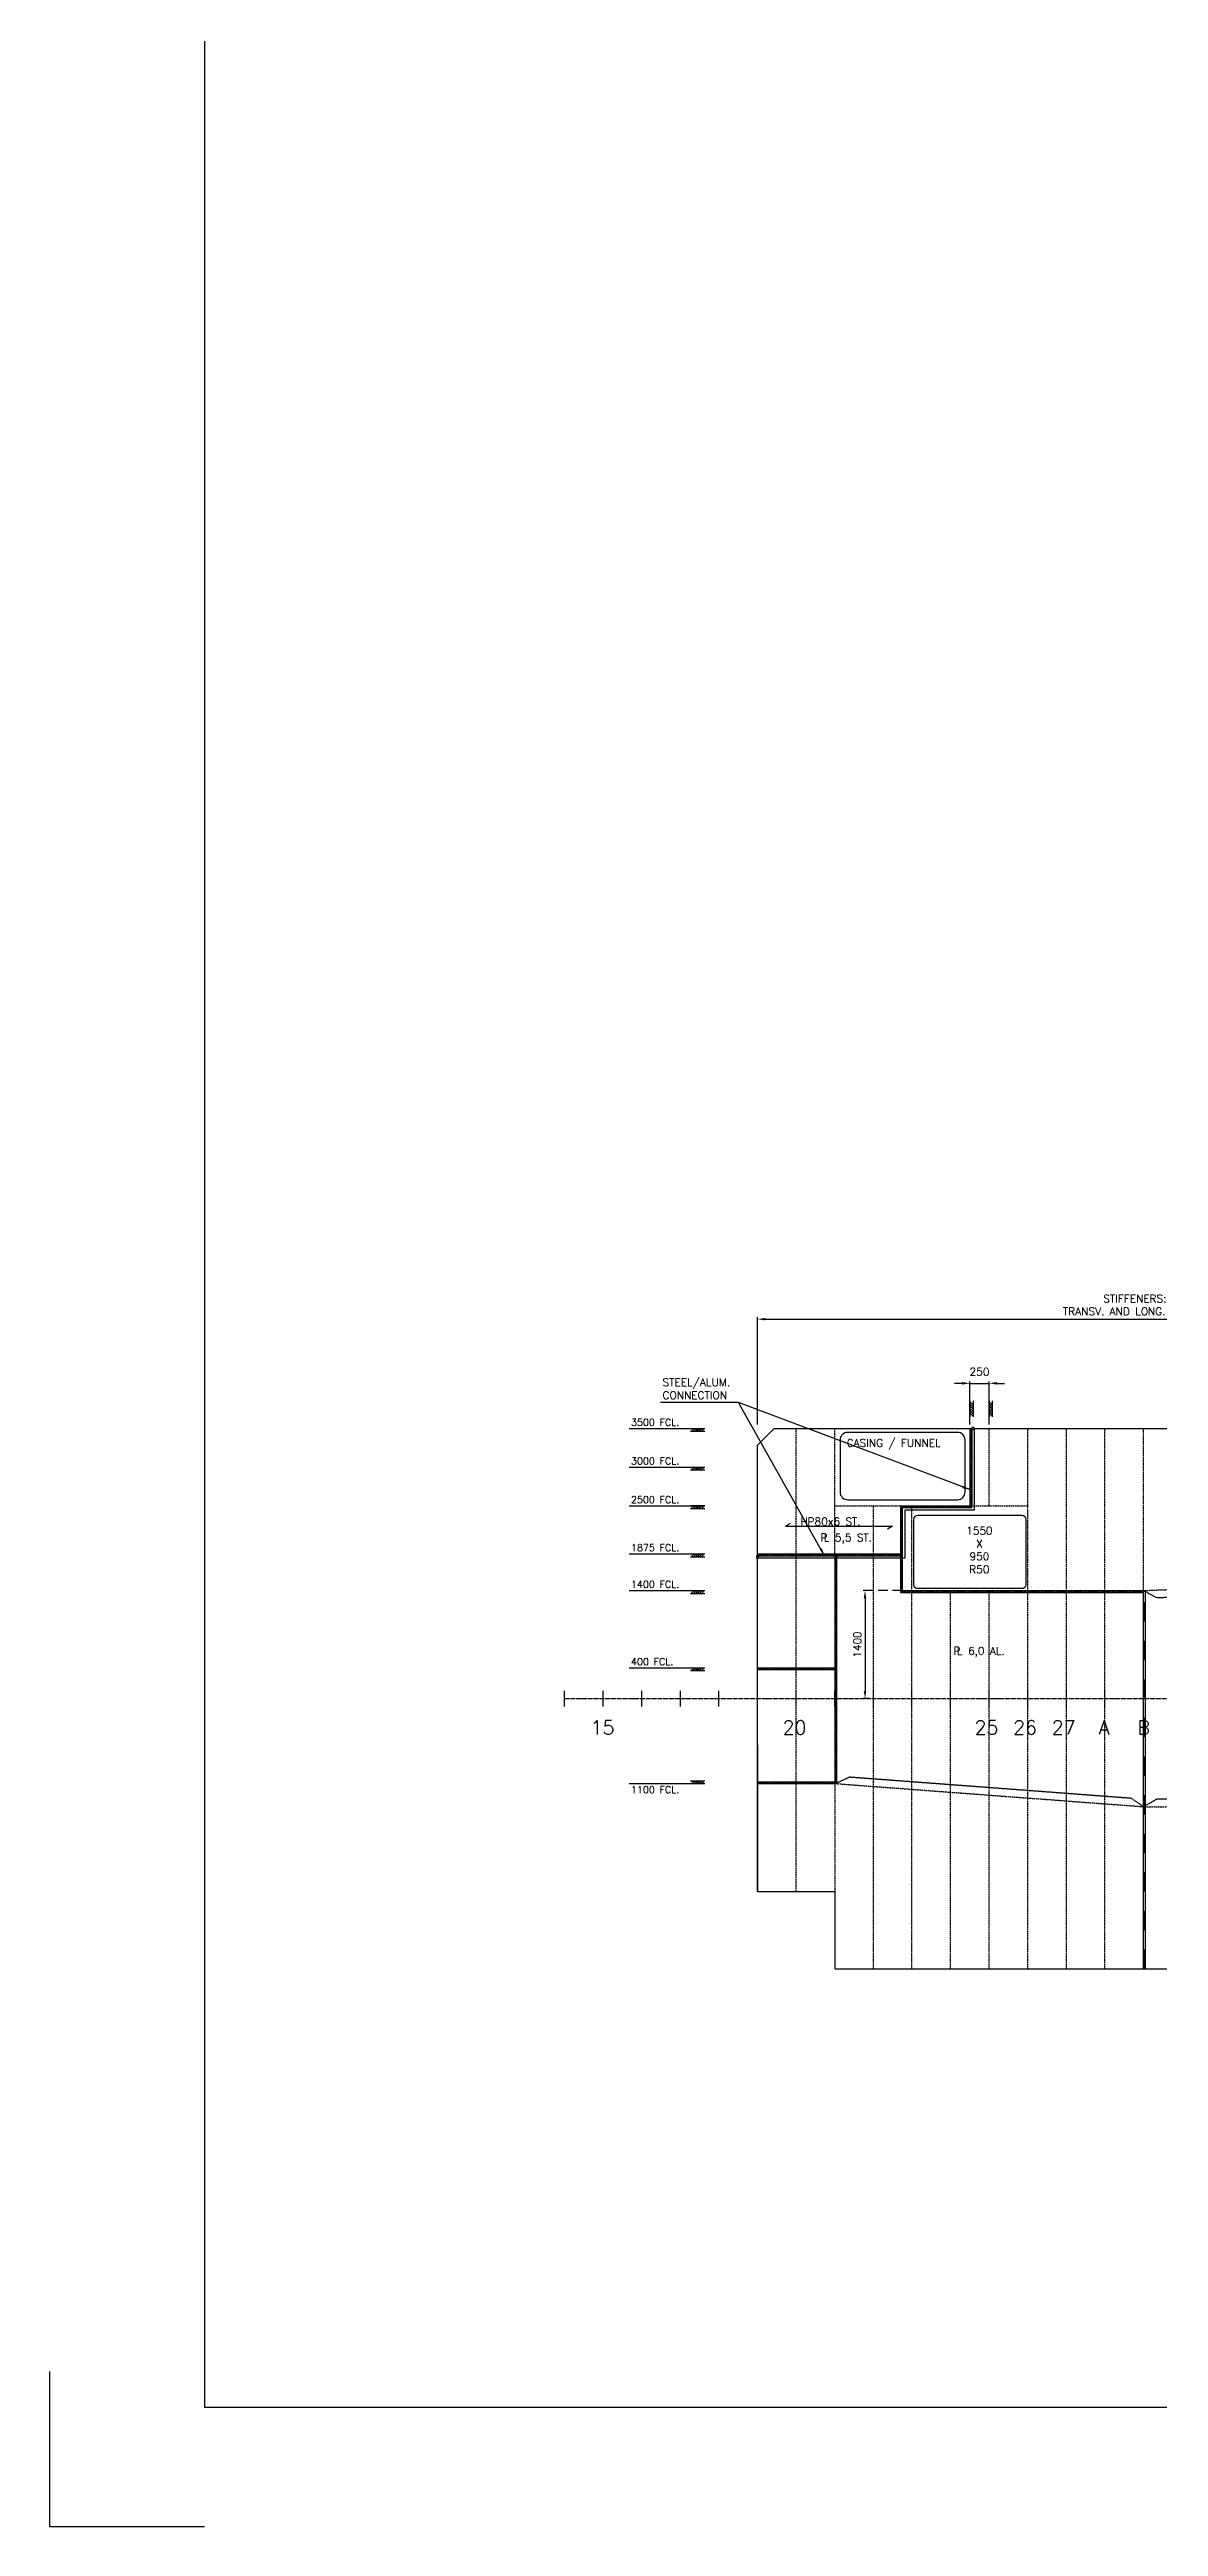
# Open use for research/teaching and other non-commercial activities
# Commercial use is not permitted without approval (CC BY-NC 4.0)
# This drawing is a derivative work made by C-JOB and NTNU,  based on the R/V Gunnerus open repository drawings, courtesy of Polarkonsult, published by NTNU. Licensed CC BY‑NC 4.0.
# Model space of a CAD drawing. Extents: x 53504 to 219407, y 25397 to 156081.
# Drawn here: x 76180 to 90545, y 55053 to 87144 of the extents above; entities that cross this region are included whole.
import ezdxf

# ---------------------------------------------------------------- set-up
doc = ezdxf.new("R2010")
doc.units = 0
doc.header["$LTSCALE"] = 250
for name, pattern in [('CENTER', [3, 2.5, -0.25, 0, -0.25]), ('DASHED', [0.75, 0.5, -0.25]), ('JERNB', [2, 1, -1]), ('PHANTOM', [2.1, 1.25, -0.2, 0.125, -0.2, 0.125, -0.2])]:
    doc.linetypes.add(name, pattern=pattern)
doc.layers.get('0').update_dxf_attribs({"linetype": 'CONTINUOUS'})
doc.layers.get('DEFPOINTS').update_dxf_attribs({"linetype": 'CONTINUOUS'})
for name, color, linetype in [('REV C3', 3, 'CONTINUOUS'), ('S0CE1', 1, 'CENTER'), ('S0CO1', 1, 'CONTINUOUS'), ('S0CO3', 3, 'CONTINUOUS'), ('S0CO5', 4, 'CONTINUOUS'), ('S0DA1', 1, 'DASHED'), ('S0DA3', 3, 'DASHED'), ('S0DIM', 2, 'CONTINUOUS'), ('S0PH1', 1, 'PHANTOM'), ('S0TX2', 2, 'CONTINUOUS'), ('S0TX3', 3, 'CONTINUOUS')]:
    doc.layers.add(name, color=color, linetype=linetype)
doc.styles.add('18', font='romans', dxfattribs={"height": 180})
doc.styles.add('ROMANS', font='romans', dxfattribs={"height": 100})
doc.dimstyles.get("Standard").update_dxf_attribs({"dimscale": 50, "dimtxt": 2, "dimasz": 2, "dimexe": 0.5, "dimexo": 1, "dimgap": 1, "dimtad": 1, "dimdsep": 46, "dimtxsty": 'ROMANS', "dimcen": 1.5, "dimclrd": 1, "dimclre": 1, "dimclrt": 2, "dimazin": 2, "dimtfac": 1, "dimtmove": 2, "dimatfit": 3, "dimfxl": 1, "dimtvp": 100, "dimtolj": 1, "dimarcsym": 0})

# ---------------------------------------------------------------- blocks, each defined once
blk = doc.blocks.new('*D89')
at = {"layer": 'DEFPOINTS', "color": 0, "transparency": 16777216}
for p in [(96501, 70695), (96501, 69357), (85352, 69278)]:
    blk.add_point(p, dxfattribs=at)
at = {"layer": 'S0TX2', "color": 1, "lineweight": -2, "transparency": 16777216}
for p, q in [((85352, 69328), (85352, 70720)), ((85452, 70695), (96401, 70695)), ((96501, 69407), (96501, 70720))]:
    blk.add_line(p, q, dxfattribs=at)
at = {"layer": 'S0TX2', "color": 1, "transparency": 16777216}
for points in [[(85452, 70711), (85452, 70678), (85352, 70695)], [(96401, 70711), (96401, 70678), (96501, 70695)]]:
    blk.add_solid(points, dxfattribs=at)
at = {"layer": 'S0TX2', "color": 2, "transparency": 16777216, "insert": (90926, 70878), "char_height": 100, "attachment_point": 5, "style": 'ROMANS'}
blk.add_mtext('\\A1;STIFFENERS: AL. L75x50x7 UNO.\\PTRANSV. AND LONG. GIRDERS: AL. L150x100x10', dxfattribs=at)
blk = doc.blocks.new('PLDIM2')
at = {"layer": 'S0TX2', "style": 'ROMANS'}
for s, p in [('P', (-19, 0)), ('L', (23, 0))]:
    blk.add_text(s, height=100, dxfattribs=at).set_placement(p)
blk.add_attdef('XX.X', (168, -1), '', height=100, dxfattribs=at)
blk = doc.blocks.new('*X7')
at = {"color": 0}
for p, q in [((13410, 17177), (13450, 17217)), ((13439, 17177), (13479, 17217)), ((13467, 17177), (13507, 17217)), ((13495, 17177), (13535, 17217)), ((13523, 17177), (13563, 17217)), ((13552, 17177), (13592, 17217))]:
    blk.add_line(p, q, dxfattribs=at)
blk = doc.blocks.new('TYKK')
at = {"layer": 'S0CO1'}
for p, q in [((-2.04, 0.82), (2.04, 0.82)), ((-2.04, 0), (2.04, 0))]:
    blk.add_line(p, q, dxfattribs=at)
at = {"layer": 'S0CO1', "xscale": 0.0204, "yscale": 0.0204, "zscale": 0.0204}
blk.add_blockref('*X7', (-275.41, -350.41), dxfattribs=at)
blk = doc.blocks.new('*D87')
at = {"layer": 'DEFPOINTS', "color": 0, "transparency": 16777216}
for p in [(86902, 67178), (86744, 65778), (86852, 65778)]:
    blk.add_point(p, dxfattribs=at)
at = {"layer": 'S0CO1', "color": 1, "lineweight": -2, "transparency": 16777216}
for p, q in [((86852, 67178), (86719, 67178)), ((86744, 67078), (86744, 65878)), ((86802, 65778), (86719, 65778))]:
    blk.add_line(p, q, dxfattribs=at)
at = {"layer": 'S0CO1', "color": 1, "transparency": 16777216}
for points in [[(86727, 67078), (86760, 67078), (86744, 67178)], [(86727, 65878), (86760, 65878), (86744, 65778)]]:
    blk.add_solid(points, dxfattribs=at)
at = {"layer": 'S0CO1', "color": 2, "transparency": 16777216, "insert": (86644, 66478), "char_height": 100, "attachment_point": 5, "rotation": 90, "style": 'ROMANS'}
blk.add_mtext('\\A1;1400', dxfattribs=at)
blk = doc.blocks.new('*D88')
at = {"layer": 'DEFPOINTS', "color": 0, "transparency": 16777216}
for p in [(88352, 69863), (88102, 69278), (88352, 69278)]:
    blk.add_point(p, dxfattribs=at)
at = {"layer": 'S0CO1', "color": 1, "lineweight": -2, "transparency": 16777216}
for p, q in [((88002, 69863), (87902, 69863)), ((88102, 69328), (88102, 69888)), ((88102, 69863), (88352, 69863)), ((88352, 69328), (88352, 69888)), ((88452, 69863), (88552, 69863))]:
    blk.add_line(p, q, dxfattribs=at)
at = {"layer": 'S0CO1', "color": 1, "transparency": 16777216}
for points in [[(88002, 69880), (88002, 69847), (88102, 69863)], [(88452, 69880), (88452, 69847), (88352, 69863)]]:
    blk.add_solid(points, dxfattribs=at)
at = {"layer": 'S0CO1', "color": 2, "transparency": 16777216, "insert": (88227, 70013), "char_height": 100, "attachment_point": 5, "style": 'ROMANS'}
blk.add_mtext('\\A1;250', dxfattribs=at)

msp = doc.modelspace()

# ---------------------------------------------------------------- linework, layer by layer
at = {"color": 2}
for points in [[(76179.663, 57059.427), (76179.663, 55052.575), (76179.663, 55052.575)], [(76179.663, 55052.575), (78186.515, 55052.575)]]:
    msp.add_lwpolyline(points, dxfattribs=at)
at = {"layer": 'REV C3', "color": 0, "linetype": 'ByBlock'}
msp.add_line((88351.699, 65777.908), (88500.096, 65777.908), dxfattribs=at)
at = {"layer": 'S0CE1', "color": 0, "ltscale": 0.1}
msp.add_line((82851.699, 65777.908), (98851.699, 65777.908), dxfattribs=at)
at = {"layer": 'S0CO1', "color": 6}
for p, q in [((78186.515, 153661.231), (78186.515, 56596.307)), ((78186.515, 56596.307), (217245.628, 56596.307))]:
    msp.add_line(p, q, dxfattribs=at)
at = {"layer": 'S0CO1', "color": 0}
for p, q in [((88101.699, 69277.866), (88101.699, 68277.908)), ((88125.699, 69277.866), (88125.699, 68253.908)), ((87201.699, 68277.908), (88101.699, 68277.908)), ((87201.699, 68253.908), (87201.699, 67153.908)), ((87201.699, 68253.908), (88125.699, 68253.908)), ((87225.699, 68253.908), (87225.699, 67177.908)), ((85351.699, 67652.908), (87201.699, 67652.908)), ((85351.699, 67628.908), (87201.699, 67628.908)), ((86351.699, 67652.908), (86351.699, 64677.908)), ((86375.699, 67652.908), (86375.699, 64677.908)), ((87201.699, 67153.908), (90351.699, 67153.908)), ((87225.699, 67177.908), (90375.699, 67177.908)), ((90351.699, 62277.866), (90351.699, 67177.908)), ((90375.699, 62277.866), (90375.699, 67177.908)), ((85351.699, 66177.908), (86351.699, 66177.908)), ((85351.699, 66153.908), (86351.699, 66153.908)), ((85351.699, 64701.908), (86351.699, 64701.908)), ((85351.699, 64677.908), (86351.699, 64677.908))]:
    msp.add_line(p, q, dxfattribs=at)
at = {"layer": 'S0CO1', "color": 0, "linetype": 'JERNB', "ltscale": 0.02}
for p, q in [((88113.699, 69277.866), (88113.699, 68265.908)), ((87201.699, 68265.908), (88113.699, 68265.908)), ((87213.699, 68253.908), (87213.699, 67165.908)), ((85351.699, 67640.908), (87201.699, 67640.908)), ((86363.699, 67652.908), (86363.699, 64677.908)), ((87213.699, 67165.908), (90351.699, 67165.908)), ((85351.699, 66165.908), (86351.699, 66165.908)), ((85351.699, 64689.908), (86351.699, 64689.908))]:
    msp.add_line(p, q, dxfattribs=at)
at = {"layer": 'S0CO1', "color": 0, "linetype": 'JERNB'}
msp.add_line((90363.699, 62277.866), (90363.699, 67177.908), dxfattribs=at)
at = {"layer": 'S0CO1', "color": 0, "linetype": 'Continuous'}
for p, q in [((85351.699, 65677.908), (85351.699, 65877.908)), ((86851.699, 65677.908), (86851.699, 65877.908)), ((87351.699, 65677.908), (87351.699, 65877.908)), ((87851.699, 65677.908), (87851.699, 65877.908)), ((88351.699, 65677.908), (88351.699, 65877.908)), ((88851.699, 65677.908), (88851.699, 65877.908)), ((89351.699, 65677.908), (89351.699, 65877.908)), ((89851.699, 65677.908), (89851.699, 65877.908)), ((90351.699, 65677.908), (90351.699, 65877.908))]:
    msp.add_line(p, q, dxfattribs=at)
at = {"layer": 'S0CO1', "color": 0}
msp.add_lwpolyline([(88158.699, 69263.906), (88158.699, 68220.908), (87258.699, 68220.908), (87258.699, 67595.908), (85351.699, 67595.908)], dxfattribs=at)
for points in [[(86520.088, 69227.991, 0.414213562), (86420.088, 69127.991), (86420.088, 68455.042, 0.414213562), (86520.088, 68355.042), (87940.125, 68355.042, 0.414213562), (88040.125, 68455.042), (88040.125, 69127.991, 0.414213562), (87940.125, 69227.991)], [(87426.699, 68152.948), (88776.701, 68152.948, -0.414213562), (88826.701, 68102.948), (88826.701, 67252.948, -0.414213562), (88776.701, 67202.948), (87426.699, 67202.948, -0.414213562), (87376.699, 67252.948), (87376.699, 68102.948, -0.414213562)]]:
    msp.add_lwpolyline(points, format="xyb", close=True, dxfattribs=at)
for points in [[(88125.699, 69263.906), (88158.699, 69263.906), (88158.699, 69291.906), (88125.699, 69291.906)], [(85365.735, 67595.908), (85365.735, 67628.908), (85337.735, 67628.908), (85337.735, 67595.908)]]:
    msp.add_lwpolyline(points, close=True, dxfattribs=at)
at = {"layer": 'S0CO3', "color": 0}
msp.add_line((87201.699, 68277.908), (88101.699, 68277.908), dxfattribs=at)
at = {"layer": 'S0CO5', "color": 0}
for p, q in [((85351.699, 69060.708), (85568.855, 69277.865)), ((85351.699, 67652.908), (85351.699, 69060.708)), ((85568.855, 69277.865), (88125.699, 69277.874)), ((88158.699, 69277.874), (96556.585, 69277.906)), ((85351.699, 67628.908), (85351.699, 67652.908)), ((85351.699, 63277.908), (85351.699, 67595.908)), ((85351.699, 65177.991), (85351.699, 63277.906)), ((85351.699, 63277.906), (86351.699, 63277.906)), ((86351.699, 63277.906), (86351.699, 62277.906)), ((86351.699, 62277.906), (96556.071, 62277.906))]:
    msp.add_line(p, q, dxfattribs=at)
at = {"layer": 'S0DA1', "color": 0, "ltscale": 0.02}
for p, q in [((85851.699, 63277.906), (85851.699, 69277.866)), ((86351.699, 67652.908), (86351.699, 69277.867)), ((88351.699, 68277.908), (88351.699, 69277.875)), ((88851.699, 62277.906), (88851.699, 69277.877)), ((89351.699, 62277.906), (89351.699, 69277.879)), ((89851.699, 62277.906), (89851.699, 69277.881)), ((90351.699, 67177.948), (90351.699, 69277.882)), ((86351.699, 68277.948), (87201.699, 68277.948)), ((86851.699, 62277.906), (86851.699, 68277.866)), ((87351.699, 62277.906), (87351.699, 68277.866)), ((88101.699, 68277.908), (88851.699, 68277.908)), ((87851.699, 62277.906), (87851.699, 67153.908)), ((88351.699, 62277.906), (88351.699, 67153.908)), ((86351.699, 64677.908), (86351.699, 63277.906))]:
    msp.add_line(p, q, dxfattribs=at)
at = {"layer": 'S0DA1', "color": 0}
msp.add_line((87225.699, 67177.908), (86851.699, 67177.908), dxfattribs=at)
at = {"layer": 'S0DA3', "color": 0, "ltscale": 0.02}
for p, q in [((90347.594, 67177.777), (91567.063, 67227.888)), ((86362.93, 64677.41), (90351.705, 64377.948)), ((90351.699, 64377.868), (97566.265, 64377.948))]:
    msp.add_line(p, q, dxfattribs=at)
at = {"layer": 'S0DIM', "color": 0}
for p, q in [((83688.174, 69277.948), (84668.228, 69277.948)), ((83688.174, 68777.948), (84668.228, 68777.948)), ((83688.174, 68277.948), (84668.228, 68277.948)), ((83688.174, 67652.948), (84668.228, 67652.948)), ((83688.174, 67177.948), (84668.228, 67177.948)), ((83688.174, 66177.908), (84668.228, 66177.908)), ((83688.174, 64677.868), (84668.228, 64677.868))]:
    msp.add_line(p, q, dxfattribs=at)
at = {"layer": 'S0PH1', "color": 0, "ltscale": 0.02}
for points in [[(91567.063, 67227.888), (91397.156, 67111.422), (90523.917, 67083.346), (90347.594, 67177.777)], [(86362.924, 64677.33), (86543.13, 64764.083), (90186.467, 64490.555), (90351.699, 64377.868)], [(90351.699, 64377.868), (90524.904, 64477.868), (96251.699, 64477.948)]]:
    msp.add_lwpolyline(points, dxfattribs=at)
at = {"layer": 'S0TX2', "color": 0}
for p, q in [((82851.699, 65677.908), (82851.699, 65877.908)), ((83351.699, 65677.908), (83351.699, 65877.908)), ((83851.699, 65677.908), (83851.699, 65877.908)), ((84351.699, 65677.908), (84351.699, 65877.908)), ((84851.699, 65677.908), (84851.699, 65877.908)), ((85351.699, 65677.908), (85351.699, 65877.908)), ((85851.699, 65677.908), (85851.699, 65877.908)), ((86351.699, 65677.908), (86351.699, 65877.908)), ((86851.699, 65677.908), (86851.699, 65877.908)), ((87351.699, 65677.908), (87351.699, 65877.908)), ((87851.699, 65677.908), (87851.699, 65877.908)), ((88351.699, 65677.908), (88351.699, 65877.908)), ((88851.699, 65677.908), (88851.699, 65877.908)), ((89351.699, 65677.908), (89351.699, 65877.908)), ((89851.699, 65677.908), (89851.699, 65877.908)), ((90351.699, 65677.908), (90351.699, 65877.908))]:
    msp.add_line(p, q, dxfattribs=at)
msp.add_lwpolyline([(85775.904, 68048.824), (85714.244, 68010.896), (87101.233, 68010.896), (87036.063, 67973.897)], dxfattribs=at)

# ---------------------------------------------------------------- block references
at = {"layer": 'S0CO1', "color": 0, "xscale": 50, "yscale": 50, "zscale": 50, "rotation": 270}
for p in [(88101.699, 69533.016), (88351.699, 69533.016)]:
    msp.add_blockref('TYKK', p, dxfattribs=at)
at = {"layer": 'S0CO1', "color": 0}
for p, values in [((86185.351, 67815.765), {'XX.X': '5,5 ST.'}), ((87910.363, 66347.476), {'XX.X': '6,0 AL.'})]:
    msp.add_blockref('PLDIM2', p, dxfattribs=at).add_auto_attribs(values)
at = {"layer": 'S0DIM', "color": 0, "extrusion": (0, 0, -1), "xscale": -45, "yscale": 45, "zscale": -45}
for p in [(-84576.428, 69241.228), (-84576.428, 68741.228), (-84576.428, 68241.228), (-84576.428, 67616.228), (-84576.428, 67141.228), (-84576.428, 66141.188)]:
    msp.add_blockref('TYKK', p, dxfattribs=at)
at = {"layer": 'S0DIM', "color": 0, "extrusion": (0, 0, -1), "xscale": 45, "yscale": 45, "zscale": -45, "rotation": 180}
msp.add_blockref('TYKK', (-84576.428, 64714.588), dxfattribs=at)

# ---------------------------------------------------------------- texts
at = {"layer": 'S0DIM', "color": 0, "style": 'ROMANS', "text_generation_flag": 6}
for s, p in [('3500 FCL.', (83712.248, 69312.647)), ('3000 FCL.', (83712.248, 68812.647)), ('2500 FCL.', (83712.248, 68312.647)), ('1875 FCL.', (83712.248, 67687.647)), ('1400 FCL.', (83712.248, 67212.647)), ('400 FCL.', (83712.248, 66212.607)), ('1100 FCL.', (83712.248, 64553.169))]:
    msp.add_text(s, height=90, rotation=180, dxfattribs=at).set_placement(p)
at = {"layer": 'S0TX2', "color": 0}
for s, height, style, p in [('CASING / FUNNEL', 100, 'ROMANS', (86506.165, 69040.854)), ('HP80x6 ST.', 100, 'ROMANS', (85906.371, 68022.738)), ('15', 180, '18', (83189.947, 65313.691)), ('20', 180, '18', (85676.262, 65313.691)), ('25', 180, '18', (88162.579, 65313.691)), ('26', 180, '18', (88662.579, 65313.691)), ('27', 180, '18', (89162.579, 65313.691))]:
    msp.add_text(s, height=height, dxfattribs=dict(at, style=style)).set_placement(p)
at = {"layer": 'S0TX2', "color": 0, "char_height": 100, "style": 'ROMANS'}
for s, insert, width, attachment_point in [('STEEL/ALUM. CONNECTION', (84120.827, 69925.909), 1231.31471, 1), ('1550\\PX\\P950\\PR50', (88225.156, 68003.817), 647.45811, 2)]:
    msp.add_mtext(s, dxfattribs=dict(at, insert=insert, width=width, attachment_point=attachment_point))
at = {"layer": 'S0TX3', "color": 0, "style": '18'}
for s, p in [('A', (89770.946, 65313.691)), ('B', (90270.946, 65313.691))]:
    msp.add_text(s, height=180, dxfattribs=at).set_placement(p)

# ---------------------------------------------------------------- dimensions: what is measured, and where the dimension line sits
at = {"layer": 'S0CO1', "color": 0}
dim = msp.add_linear_dim(base=(88351.699, 69863.167), p1=(88101.699, 69277.866), p2=(88351.699, 69277.866), dimstyle='STANDARD', dxfattribs=at)
dim.commit()
dim.dimension.update_dxf_attribs({"geometry": '*D88', "text_midpoint": (88226.699, 70013.167)})
dim = msp.add_linear_dim(base=(86743.761, 65777.908), p1=(86901.699, 67177.908), p2=(86851.699, 65777.908), angle=90, dimstyle='STANDARD', dxfattribs=at)
dim.commit()
dim.dimension.update_dxf_attribs({"geometry": '*D87', "text_midpoint": (86643.761, 66477.908)})
at = {"layer": 'S0TX2', "color": 0}
dim = msp.add_linear_dim(base=(96500.524, 70694.806), p1=(85351.699, 69277.906), p2=(96500.524, 69356.86), text='STIFFENERS: AL. L75x50x7 UNO.\\PTRANSV. AND LONG. GIRDERS: AL. L150x100x10', dimstyle='STANDARD', dxfattribs=at)
dim.commit()
dim.dimension.update_dxf_attribs({"geometry": '*D89', "text_midpoint": (90926.112, 70878.139)})

# ---------------------------------------------------------------- leaders
for points in [[(86219.431, 67628.908), (85105.291, 69614.551), (84094.379, 69614.551)], [(88101.699, 68485.417), (85105.291, 69614.551)]]:
    msp.add_leader(points, dimstyle='STANDARD', override={"dimgap": 1, "dimtad": 0}, dxfattribs=at)

doc.saveas('drawing.dxf')
